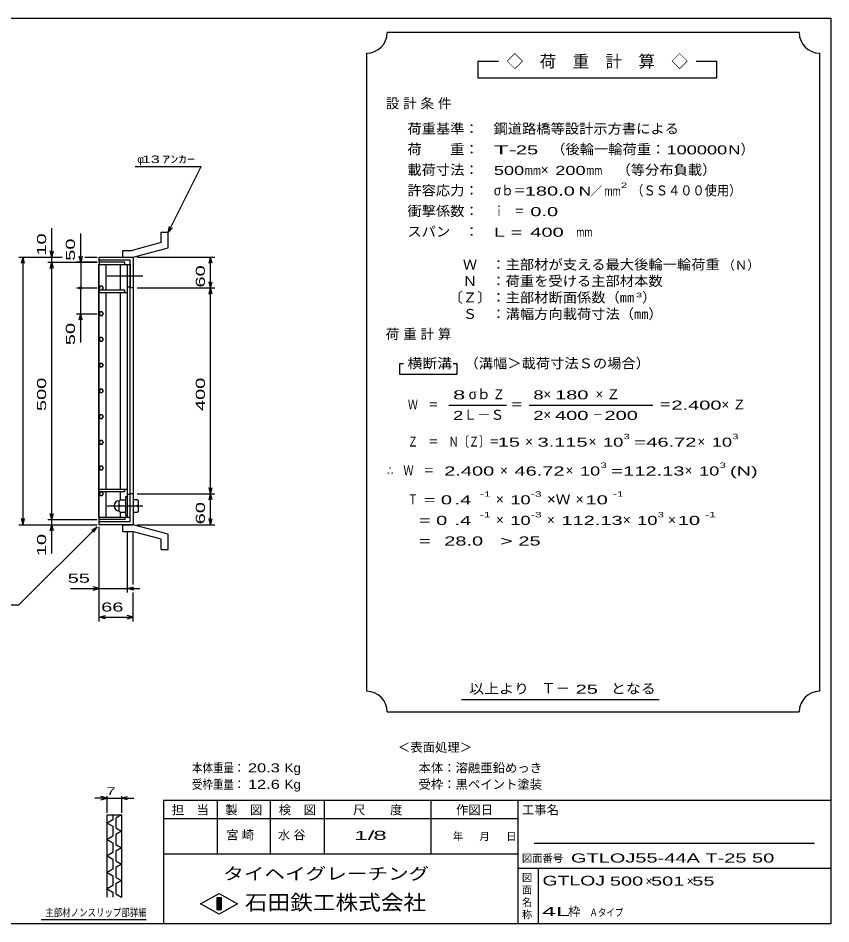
# Model space of a CAD drawing. Units: millimetres, scale not verified. Extents: x -1456 to 1385, y -1026 to 843.
# Drawn here: x -193 to 1385, y -917 to 843 of the extents above; entities that cross this region are included whole.
import ezdxf
from ezdxf.enums import TextEntityAlignment as Align

# ---------------------------------------------------------------- set-up
doc = ezdxf.new("R2010")
doc.units = ezdxf.units.MM
doc.header["$LTSCALE"] = 8
doc.linetypes.add('CHAIN', pattern=[18.5, 12, -1.5, 3.5, -1.5])
for name, color, linetype, lineweight in [('0_2', 150, 'Continuous', 25), ('16', 3, 'Continuous', 25), ('19', 6, 'Continuous', 25), ('22', 4, 'Continuous', 25), ('24', 2, 'Continuous', 25), ('32', 4, 'Continuous', 25)]:
    doc.layers.add(name, color=color, linetype=linetype, lineweight=lineweight)
doc.styles.add('ベクトル', font='')
doc.styles.get('ベクトル').set_extended_font_data('ベクトル')

msp = doc.modelspace()

# ---------------------------------------------------------------- linework, layer by layer
at = {"layer": '0_2'}
for p, q in [((-1383.2, 842.8), (1384.8, 842.8)), ((1384.8, 842.8), (1384.8, -917.2)), ((1384.8, -677.2), (88.8, -677.2)), ((88.8, -677.2), (88.8, -917.2)), ((192.8, -677.2), (192.8, -781.2)), ((296.8, -781.2), (296.8, -677.2)), ((400.8, -677.2), (400.8, -781.2)), ((608.8, -781.2), (608.8, -677.2)), ((776.8, -677.2), (776.8, -917.2)), ((776.8, -713.2), (88.8, -713.2)), ((1352.8, -761.2), (808.8, -761.2)), ((88.8, -781.2), (776.8, -781.2)), ((776.8, -809.2), (1384.8, -809.2)), ((816.8, -917.2), (816.8, -809.2)), ((160.8, -878), (196.8, -858)), ((196.8, -858), (232.8, -878)), ((196.8, -898), (160.8, -878)), ((192.8, -866), (200.8, -866)), ((192.8, -890), (192.8, -866)), ((192.8, -866), (194.4, -866)), ((194.4, -866), (194.4, -890)), ((196, -890), (196, -866)), ((196, -866), (197.6, -866)), ((232.8, -878), (196.8, -898)), ((197.6, -866), (197.6, -890)), ((199.2, -890), (199.2, -866)), ((199.2, -866), (200.8, -866)), ((200.8, -866), (200.8, -890)), ((200.8, -866), (200.8, -890)), ((200.8, -890), (192.8, -890)), ((194.4, -890), (196, -890)), ((197.6, -890), (199.2, -890)), ((1384.8, -917.2), (-1383.2, -917.2))]:
    msp.add_line(p, q, dxfattribs=at)
at = {"layer": '16'}
for p, q in [((-36.7, -127), (-36.7, 364)), ((-36.7, 364), (-36, 364)), ((14, 368.5), (-36, 368.5)), ((-36, 368.5), (-36, 364)), ((-36, 364), (14, 364)), ((-36, -127), (-36, 364)), ((-36, 364), (19, 364)), ((-22.5, 314), (-22.5, 364)), ((5.5, 314), (5.5, 364)), ((14, 364), (14, 368.5)), ((19, -127), (19, 364)), ((19, 364), (24, 364)), ((24, 364), (24, 320)), ((-34.024, 321.95), (-36, 318.472)), ((-36, 318.472), (-33.976, 315.022)), ((-30.024, 321.978), (-34.024, 321.95)), ((-28, 318.5), (-30.024, 321.978)), ((-29.976, 315.05), (-28, 318.528)), ((24, 320), (19, 320)), ((-36, 314), (-36, 309.5)), ((14, 314), (-36, 314)), ((-36, 309.5), (19, 309.5)), ((-33.976, 315.022), (-29.976, 315.05)), ((-22.5, -72.5), (-22.5, 309.5)), ((5.5, -72.5), (5.5, 309.5)), ((14, 309.5), (14, 314)), ((-34.024, 271.95), (-36, 268.472)), ((-36, 268.472), (-33.976, 265.022)), ((-30.024, 271.978), (-34.024, 271.95)), ((-33.976, 265.022), (-29.976, 265.05)), ((-28, 268.5), (-30.024, 271.978)), ((-29.976, 265.05), (-28, 268.528)), ((-34.024, 221.95), (-36, 218.472)), ((-36, 218.472), (-33.976, 215.022)), ((-30.024, 221.978), (-34.024, 221.95)), ((-33.976, 215.022), (-29.976, 215.05)), ((-28, 218.5), (-30.024, 221.978)), ((-29.976, 215.05), (-28, 218.528)), ((-34.024, 171.95), (-36, 168.472)), ((-36, 168.472), (-33.976, 165.022)), ((-30.024, 171.978), (-34.024, 171.95)), ((-33.976, 165.022), (-29.976, 165.05)), ((-28, 168.5), (-30.024, 171.978)), ((-29.976, 165.05), (-28, 168.528)), ((-34.024, 121.95), (-36, 118.472)), ((-36, 118.472), (-33.976, 115.022)), ((-30.024, 121.978), (-34.024, 121.95)), ((-33.976, 115.022), (-29.976, 115.05)), ((-28, 118.5), (-30.024, 121.978)), ((-29.976, 115.05), (-28, 118.528)), ((-34.024, 71.95), (-36, 68.472)), ((-30.024, 71.978), (-34.024, 71.95)), ((-28, 68.5), (-30.024, 71.978)), ((-36, 68.472), (-33.976, 65.022)), ((-33.976, 65.022), (-29.976, 65.05)), ((-29.976, 65.05), (-28, 68.528)), ((-34.024, 21.95), (-36, 18.472)), ((-36, 18.472), (-33.976, 15.022)), ((-30.024, 21.978), (-34.024, 21.95)), ((-28, 18.5), (-30.024, 21.978)), ((-29.976, 15.05), (-28, 18.528)), ((-33.976, 15.022), (-29.976, 15.05)), ((-34.024, -28.05), (-36, -31.528)), ((-36, -31.528), (-33.976, -34.978)), ((-30.024, -28.022), (-34.024, -28.05)), ((-33.976, -34.978), (-29.976, -34.95)), ((-28, -31.5), (-30.024, -28.022)), ((-29.976, -34.95), (-28, -31.472)), ((-36, -77), (-36, -72.5)), ((-36, -72.5), (19, -72.5)), ((-36, -77), (14, -77)), ((-34.024, -78.05), (-36, -81.528)), ((-36, -81.528), (-33.976, -84.978)), ((-30.024, -78.022), (-34.024, -78.05)), ((-33.976, -84.978), (-29.976, -84.95)), ((-28, -81.5), (-30.024, -78.022)), ((-29.976, -84.95), (-28, -81.472)), ((-22.5, -127), (-22.5, -77)), ((5.5, -92), (5.5, -77)), ((14, -77), (14, -72.5)), ((16, -123.5), (16, -86.5)), ((16, -86.5), (19, -86.5)), ((24, -83), (19, -83)), ((19, -123.5), (19, -86.5)), ((24, -127), (24, -83)), ((3, -95), (5, -93)), ((3, -115), (3, -95)), ((5, -105), (3, -103)), ((5, -105), (3, -107)), ((5, -93), (14, -93)), ((5, -105), (14, -105)), ((16, -95), (14, -93)), ((14, -105), (16, -103)), ((16, -107), (14, -105)), ((3, -115), (5, -117)), ((5, -117), (14, -117)), ((5.5, -127), (5.5, -118)), ((14, -117), (16, -115)), ((-36.7, -127), (-36, -127)), ((-36, -127), (14, -127)), ((-36, -131.5), (-36, -127)), ((-36, -127), (19, -127)), ((14, -131.5), (-36, -131.5)), ((14, -127), (14, -131.5)), ((16, -123.5), (19, -123.5)), ((19, -127), (24, -127))]:
    msp.add_line(p, q, dxfattribs=at)
at = {"layer": '16', "linetype": 'CHAIN'}
for p, q in [((-20.6, 342), (48.4, 342)), ((-20.6, -105), (48.4, -105))]:
    msp.add_line(p, q, dxfattribs=at)
at = {"layer": '16'}
msp.add_arc((3, -105), 10, 90, 270, dxfattribs=at)
at = {"layer": '19'}
for p, q in [((84.61, 426.62), (97.61, 426.62)), ((84.61, 406.6), (84.61, 426.62)), ((97.61, 396.62), (97.61, 426.62)), ((84.61, 406.6), (28.28, 391.51)), ((9.99, 391.51), (28.28, 391.51)), ((9.99, 378.51), (9.99, 391.51)), ((30, 378.5), (97.61, 396.62)), ((-36, 368.5), (-36, 378.5)), ((-36, 378.5), (30, 378.5)), ((24, 372.5), (-36, 372.5)), ((10, 378.5), (30, 378.5)), ((24, -135.5), (24, 372.5)), ((30, 378.5), (30, -141.5)), ((30, 318.5), (24, 318.5)), ((30, -81.5), (24, -81.5)), ((38, -93), (30, -93)), ((30, -93), (30, -117)), ((30, -105), (38, -105)), ((40, -95), (38, -93)), ((40, -103), (38, -105)), ((38, -105), (40, -107)), ((40, -115), (40, -95)), ((30, -117), (38, -117)), ((38, -117), (40, -115)), ((-36, -141.5), (-36, -131.5)), ((-36, -135.5), (24, -135.5)), ((30, -141.5), (-36, -141.5)), ((9.99, -154.51), (9.99, -141.51)), ((9.99, -154.51), (28.28, -154.51)), ((10, -141.5), (30, -141.5)), ((84.61, -169.6), (28.28, -154.51)), ((97.61, -159.62), (30, -141.5)), ((84.61, -189.62), (84.61, -169.6)), ((97.61, -189.62), (97.61, -159.62)), ((84.61, -189.62), (97.61, -189.62))]:
    msp.add_line(p, q, dxfattribs=at)
at = {"layer": '22'}
for p, q in [((34, 554.5), (162, 554.5)), ((98, 426.5), (162, 554.5)), ((-128, 378.5), (-128, 434.5)), ((-72, 368.5), (-72, 424.5)), ((98, 426.5), (100.4, 438.18)), ((98, 426.5), (106, 435.3)), ((-128, 378.5), (-131.2, 390.5)), ((-128, 378.5), (-124.8, 390.5)), ((-192, 378.5), (-108, 378.5)), ((-187.2, 366.5), (-184, 378.5)), ((-180.8, 366.5), (-184, 378.5)), ((-184, -141.5), (-184, 378.5)), ((-136, 378.5), (-108, 378.5)), ((-128, 368.5), (-128, 378.5)), ((-72, 368.5), (-75.2, 380.5)), ((-68.8, 380.5), (-72, 368.5)), ((-64, 378.5), (-40, 378.5)), ((-64, 378.5), (-40, 378.5)), ((38, 378.5), (188.4, 378.5)), ((177.2, 366.5), (180.4, 378.5)), ((183.6, 366.5), (180.4, 378.5)), ((180.4, 318.5), (180.4, 378.5)), ((-136, 368.5), (-40, 368.5)), ((-131.2, 356.5), (-128, 368.5)), ((-124.8, 356.5), (-128, 368.5)), ((-128, -131.5), (-128, 368.5)), ((-40, 368.5), (-80, 368.5)), ((-72, 368.5), (-72, 318.5)), ((-80, 318.5), (-40, 318.5)), ((-72, 268.5), (-72, 318.5)), ((38, 318.5), (188.4, 318.5)), ((180.4, 318.5), (177.2, 330.5)), ((177.2, 306.5), (180.4, 318.5)), ((180.4, 318.5), (183.6, 330.5)), ((183.6, 306.5), (180.4, 318.5)), ((180.4, -81.5), (180.4, 318.5)), ((-80, 268.5), (-40, 268.5)), ((-75.2, 256.5), (-72, 268.5)), ((-68.8, 256.5), (-72, 268.5)), ((-72, 212.5), (-72, 268.5)), ((180.4, -81.5), (177.2, -69.5)), ((180.4, -81.5), (183.6, -69.5)), ((38, -81.5), (188.4, -81.5)), ((177.2, -93.5), (180.4, -81.5)), ((183.6, -93.5), (180.4, -81.5)), ((180.4, -141.5), (180.4, -81.5)), ((-128, -131.5), (-131.2, -119.5)), ((-128, -131.5), (-124.8, -119.5)), ((-184, -141.5), (-187.2, -129.5)), ((-184, -141.5), (-180.8, -129.5)), ((-136, -131.5), (-40, -131.5)), ((-128, -141.5), (-128, -131.5)), ((180.4, -141.5), (177.2, -129.5)), ((180.4, -141.5), (183.6, -129.5)), ((-192, -141.5), (-40, -141.5)), ((-192, -297.5), (-40, -145.5)), ((-136, -141.5), (-40, -141.5)), ((-131.2, -153.5), (-128, -141.5)), ((-124.8, -153.5), (-128, -141.5)), ((-128, -197.5), (-128, -141.5)), ((-50.4, -151.9), (-40, -145.5)), ((-46.4, -155.9), (-40, -145.5)), ((-36, -273.5), (-36, -145.5)), ((-36, -329.5), (-36, -145.5)), ((19, -273.5), (19, -156.904)), ((30, -257.5), (30, -156.904)), ((38, -141.5), (188.4, -141.5)), ((-36, -265.5), (-48, -262.3)), ((19, -265.5), (31, -262.3)), ((-92, -265.5), (-36, -265.5)), ((-48, -268.7), (-36, -265.5)), ((-36, -265.5), (19, -265.5)), ((31, -268.7), (19, -265.5)), ((19, -265.5), (43, -265.5)), ((30, -329.5), (30, -273.5)), ((-352, -297.5), (-192, -297.5)), ((-36, -321.5), (-24, -318.3)), ((-24, -324.7), (-36, -321.5)), ((-36, -321.5), (30, -321.5)), ((30, -321.5), (18, -318.3)), ((18, -324.7), (30, -321.5))]:
    msp.add_line(p, q, dxfattribs=at)
msp.add_circle((-72, 318.5), 2.4, dxfattribs=at)
at = {"layer": '24', "color": 4}
for p, q in [((1323.2, 814.8), (523.2, 814.8)), ((483.2, 774.8), (483.2, -465.2)), ((1363.2, -465.2), (1363.2, 774.8)), ((739.2, 758.8), (699.2, 758.8)), ((699.2, 758.8), (699.2, 726.8)), ((1163.2, 758.8), (1123.2, 758.8)), ((1163.2, 726.8), (1163.2, 758.8)), ((699.2, 726.8), (1163.2, 726.8)), ((555.2, 170.8), (547.2, 170.8)), ((547.2, 170.8), (547.2, 150.8)), ((659.2, 170.8), (651.2, 170.8)), ((659.2, 150.8), (659.2, 170.8)), ((547.2, 150.8), (659.2, 150.8)), ((643.2, 90.8), (755.2, 90.8)), ((799.2, 90.8), (1039.2, 90.8)), ((667.2, -481.2), (1051.2, -481.2)), ((523.2, -505.2), (1323.2, -505.2))]:
    msp.add_line(p, q, dxfattribs=at)
for centre, start, end in [((483.2, 814.8), 270, 0), ((1363.2, 814.8), 180, 270), ((483.2, -505.2), 0, 90), ((1363.2, -505.2), 90, 180)]:
    msp.add_arc(centre, 40, start, end, dxfattribs=at)
at = {"layer": '32'}
for p, q in [((-20.8, -673.2), (-44.8, -673.2)), ((-20.8, -673.2), (-32.8, -670)), ((-32.8, -676.4), (-20.8, -673.2)), ((-20.8, -701.2), (-20.8, -669.2)), ((-20.8, -673.2), (7.2, -673.2)), ((7.2, -669.2), (7.2, -701.2)), ((7.2, -673.2), (19.2, -670)), ((19.2, -676.4), (7.2, -673.2)), ((7.2, -673.2), (31.2, -673.2)), ((-20.8, -705.2), (7.2, -705.2)), ((-20.8, -865.2), (-20.8, -705.2)), ((-9.6, -714.8), (-20.8, -721.2)), ((-20.8, -721.2), (-9.6, -727.6)), ((-9.6, -705.2), (-9.6, -714.8)), ((7.2, -705.2), (-4, -711.6)), ((-4, -711.6), (-4, -730.8)), ((7.2, -705.2), (7.2, -865.2)), ((-9.6, -727.6), (-9.6, -746.8)), ((-4, -730.8), (7.2, -737.2)), ((7.2, -737.2), (-4, -743.6)), ((-9.6, -746.8), (-20.8, -753.2)), ((-20.8, -753.2), (-9.6, -759.6)), ((-4, -743.6), (-4, -762.8)), ((-9.6, -759.6), (-9.6, -778.8)), ((-4, -762.8), (7.2, -769.2)), ((7.2, -769.2), (-4, -775.6)), ((-9.6, -778.8), (-20.8, -785.2)), ((-20.8, -785.2), (-9.6, -791.6)), ((-9.6, -791.6), (-9.6, -810.8)), ((-4, -775.6), (-4, -794.8)), ((-4, -794.8), (7.2, -801.2)), ((7.2, -801.2), (-4, -807.6)), ((-4, -807.6), (-4, -826.8)), ((-9.6, -810.8), (-20.8, -817.2)), ((-20.8, -817.2), (-9.6, -823.6)), ((-9.6, -823.6), (-9.6, -842.8)), ((-4, -826.8), (7.2, -833.2)), ((-9.6, -842.8), (-20.8, -849.2)), ((7.2, -833.2), (-4, -839.6)), ((-4, -839.6), (-4, -858.8)), ((-20.8, -849.2), (-9.6, -855.6)), ((-9.6, -855.6), (-9.6, -865.2)), ((-4, -858.8), (7.2, -865.2)), ((55.2, -909.2), (-148.8, -909.2))]:
    msp.add_line(p, q, dxfattribs=at)

# ---------------------------------------------------------------- texts
at = {"layer": '0_2', "style": 'ベクトル'}
for s, height, p in [('担\u3000当', 17.6, (104.8, -695.6)), ('製\u3000図', 17.6, (208.8, -695.6)), ('検\u3000図', 17.6, (312.8, -695.6)), ('尺\u3000\u3000度', 17.6, (456.8, -695.6)), ('作図日', 17.6, (656.8, -695.6)), ('工事名', 17.6, (784.8, -695.6)), ('年', 14.66, (650.4, -747.2)), ('月', 14.66, (702.4, -747.2)), ('日', 14.66, (754.4, -747.2)), ('図面番号', 14.66, (784.8, -789.6)), ('図', 14.66, (784.8, -827.2)), ('面', 14.66, (784.8, -851.2)), ('名', 14.66, (784.8, -875.2)), ('称', 14.66, (784.8, -899.2))]:
    msp.add_text(s, height=height, dxfattribs=at).set_placement(p, align=Align.MIDDLE_LEFT)
at = {"layer": '0_2', "color": 222, "style": 'ベクトル'}
for s, height, width, p in [('タイヘイグレーチング', 23.46, 1.25, (204.8, -819.6)), ('石田鉄工株式会社', 29.33, 1.1, (246.8, -875.6))]:
    msp.add_text(s, height=height, dxfattribs=dict(at, width=width)).set_placement(p, align=Align.MIDDLE_LEFT)
at = {"layer": '22', "color": 2, "style": 'ベクトル'}
for s, height, p in [('φ', 14.66, (38, 568.5)), ('＜表面処理＞', 17.6, (544, -574)), ('本体：', 17.6, (584, -614)), ('溶融亜鉛めっき', 17.6, (656, -614)), ('受枠：', 17.6, (584, -646)), ('黒ペイント塗装', 17.6, (656, -646)), ('×', 17.6, (1024.8, -834)), ('×', 17.6, (1104.8, -834)), ('枠', 17.6, (874.4, -893.2))]:
    msp.add_text(s, height=height, dxfattribs=at).set_placement(p, align=Align.MIDDLE_LEFT)
for s, height, width, p in [(' 13 ', 14.66, 1.6, (38, 568.5)), ('ｱﾝｶｰ', 14.66, 1.6, (86, 568.5)), (' 55 ', 17.6, 1.65, (-108, -245.5)), (' 66 ', 17.6, 1.65, (-43, -301.5)), ('本体重量：', 17.6, 0.85, (144, -614)), (' 20.3', 17.6, 1.35, (244, -614)), ('Kg', 17.6, 1.1, (324, -614)), ('受枠重量：', 17.6, 0.85, (144, -646)), (' 12.6', 17.6, 1.35, (244, -646)), ('Kg', 17.6, 1.1, (324, -646)), ('1/', 17.6, 2, (459.2, -745.2)), (' 8 ', 17.6, 2, (483.2, -745.2)), ('GTLOJ55-44A T-25 50            ', 17.6, 1.65, (880, -789.2)), ('GTLOJ', 18.77, 1.5, (824.8, -833.2)), (' 500 ', 17.6, 1.65, (944.8, -834)), (' 501 ', 17.6, 1.65, (1024.8, -834)), (' 55 ', 17.6, 1.65, (1104.8, -834)), ('4L', 17.6, 2.05, (824, -893.2)), ('Ａタイプ', 14.66, 0.8, (916, -895.2))]:
    msp.add_text(s, height=height, dxfattribs=dict(at, width=width)).set_placement(p, align=Align.MIDDLE_LEFT)
at = {"layer": '22', "color": 2, "style": 'ベクトル', "width": 1.65}
for s, p in [(' 10 ', (-148, 370.5)), (' 50 ', (-92, 360.5)), (' 60 ', (160.4, 308.5)), (' 50 ', (-92, 196.5)), (' 500 ', (-148, 68.5)), (' 400 ', (160.4, 68.5)), (' 60 ', (160.4, -151.5)), (' 10 ', (-148, -213.5))]:
    msp.add_text(s, height=17.6, rotation=90, dxfattribs=at).set_placement(p, align=Align.MIDDLE_LEFT)
at = {"layer": '22', "color": 2, "char_height": 17.6, "attachment_point": 4, "style": 'ベクトル'}
for s, insert in [('\\T1.25;宮崎\u3000', (210.8, -745.2)), ('\\T1.25;水谷\u3000', (310.8, -745.2))]:
    msp.add_mtext(s, dxfattribs=dict(at, insert=insert))
at = {"layer": '24', "style": 'ベクトル'}
for s, height, p in [('◇\u3000荷\u3000重\u3000計\u3000算\u3000◇', 23.46, (755.2, 758.8)), ('）', 19.35, (1209.6, 588)), ('×', 19.35, (821.6, 548)), ('／', 17.6, (917.2, 506.8)), ('（Ｎ）', 17.6, (1174.4, 362.8)), ('）', 19.35, (1018.4, 300)), ('σｂ', 19.35, (681.6, 112)), ('×', 19.35, (826.4, 112)), ('Ｌ－Ｓ', 19.35, (671.2, 72)), ('×', 19.35, (826.4, 72)), ('×', 19.35, (791.2, 20)), ('×', 19.35, (914.4, 20)), ('×', 19.35, (1125.6, 20)), ('×', 19.35, (742.4, -36)), ('×', 19.35, (869.6, -36)), ('×', 19.35, (1100.8, -36)), ('×', 19.35, (734.4, -92)), ('×', 19.35, (889.6, -92)), ('×', 19.35, (734.4, -132)), ('×', 19.35, (833.6, -132)), ('×', 19.35, (980.8, -132)), ('×', 19.35, (1068.8, -132)), ('Ｔ－', 20.53, (822.4, -459.2))]:
    msp.add_text(s, height=height, dxfattribs=at).set_placement(p, align=Align.MIDDLE_LEFT)
for s, height, width, p in [('荷重基準：\u3000', 19.35, 1.05, (562.4, 628)), ('鋼道路橋等設計示方書による', 19.35, 1.05, (729.6, 628)), ('荷\u3000\u3000重：\u3000', 19.35, 1.05, (562.4, 588)), ('（後輪一輪荷重：', 19.35, 1.05, (841.6, 588)), ('T-', 17.6, 2, (730.4, 586.8)), (' 25 ', 17.6, 1.65, (762.4, 586.8)), ('100000', 17.6, 1.5, (1065.6, 586.8)), ('N', 17.6, 1.4, (1185.6, 586.8)), ('載荷寸法：\u3000', 19.35, 1.05, (562.4, 548)), ('500', 17.6, 1.5, (730.4, 546.8)), ('mm', 17.6, 0.8, (790.4, 546.8)), ('200', 17.6, 1.5, (849.6, 546.8)), ('mm', 17.6, 0.8, (909.6, 546.8)), ('\u3000（等分布負載）', 19.35, 1.05, (940.8, 548)), ('許容応力：\u3000', 19.35, 1.05, (562.4, 508)), ('σｂ＝', 19.35, 0.9, (730.4, 508)), ('180.0', 17.6, 1.65, (790.4, 506.8)), ('N', 17.6, 1.4, (895.2, 506.8)), ('mm', 17.6, 0.8, (945.2, 506.8)), ('2', 10.56, 1.5, (977.2, 518)), ('（ＳＳ４００使用）', 19.35, 0.9, (997.2, 508)), ('衝撃係数：\u3000', 19.35, 1.05, (562.4, 468)), ('ｉ\u3000＝', 19.35, 0.75, (730.4, 468)), (' 0.0', 17.6, 1.65, (790.4, 466.8)), ('スパン\u3000：\u3000', 19.35, 1.05, (562.4, 428)), ('L =', 17.6, 1.65, (730.4, 426.8)), (' 400 ', 17.6, 1.65, (790.4, 426.8)), ('mm', 17.6, 0.8, (890.4, 426.8)), ('\u3000Ｗ\u3000：主部材が支える最大後輪一輪荷重', 19.35, 1.05, (642.4, 364)), ('\u3000Ｎ\u3000：荷重を受ける主部材本数', 19.35, 1.05, (642.4, 332)), ('〔Ｚ〕：主部材断面係数（㎜', 19.35, 1.05, (642.4, 300)), ('3', 8.798, 1.8, (1006.4, 304.8)), ('\u3000Ｓ\u3000：溝幅方向載荷寸法（㎜）', 19.35, 1.05, (642.4, 268)), ('横断溝', 19.35, 1.1, (562.4, 172)), ('\u3000（溝幅＞載荷寸法Ｓの場合）', 19.35, 1.05, (645.6, 172)), ('8', 17.6, 1.8, (651.2, 110.8)), ('Ｚ', 19.35, 0.9, (728, 112)), ('8', 17.6, 1.5, (807.2, 110.8)), (' 180 ', 17.6, 1.65, (838.4, 110.8)), ('Ｗ\u3000＝', 19.35, 0.75, (563.2, 92)), ('＝', 19.35, 0.9, (763.2, 92)), ('＝', 19.35, 0.9, (1051.2, 92)), ('2.400', 17.6, 1.65, (1075.2, 90.8)), ('2', 17.6, 1.5, (651.2, 70.8)), ('2', 17.6, 1.5, (807.2, 70.8)), (' 400 ', 17.6, 1.65, (838.4, 70.8)), ('－', 19.35, 0.75, (922.4, 72)), (' 200 ', 17.6, 1.65, (934.4, 70.8)), ('3', 10.56, 1.5, (982.4, 30)), ('3', 10.56, 1.5, (1193.6, 30)), ('Ｚ\u3000＝\u3000Ｎ〔Ｚ〕＝', 19.35, 0.75, (563.2, 20)), (' 15 ', 17.6, 1.65, (727.2, 18.8)), ('3.115', 17.6, 1.65, (815.2, 18.8)), ('10', 17.6, 1.5, (942.4, 18.8)), ('=', 17.6, 1.7, (1002.4, 18.8)), ('46.72', 17.6, 1.65, (1026.4, 18.8)), ('10', 17.6, 1.5, (1153.6, 18.8)), ('∴\u3000Ｗ\u3000＝', 19.35, 0.75, (523.2, -36)), (' 2.400', 17.6, 1.65, (623.2, -37.2)), ('46.72', 17.6, 1.65, (770.4, -37.2)), ('10', 17.6, 1.5, (897.6, -37.2)), ('3', 10.56, 1.5, (937.6, -26)), ('=', 17.6, 1.7, (957.6, -37.2)), ('112.13', 17.6, 1.65, (981.6, -37.2)), ('10', 17.6, 1.5, (1128.8, -37.2)), ('3', 10.56, 1.5, (1168.8, -26)), ('(N)', 17.6, 1.65, (1188.8, -37.2)), ('Ｔ', 19.35, 0.75, (563.2, -92)), (' = 0', 17.6, 1.65, (583.2, -93.2)), (' .4 ', 17.6, 1.65, (643.2, -93.2)), ('-1', 10.56, 1.65, (703.2, -82)), ('10', 17.6, 1.5, (762.4, -93.2)), ('-3', 10.56, 1.65, (802.4, -82)), ('×Ｗ', 19.35, 1.1, (833.6, -92)), (' 10 ', 17.6, 1.65, (897.6, -93.2)), ('-1', 10.56, 1.65, (961.6, -82)), ('-1', 10.56, 1.65, (703.2, -122)), ('-3', 10.56, 1.65, (802.4, -122)), ('3', 10.56, 1.5, (1048.8, -122)), ('-1', 10.56, 1.65, (1140.8, -122)), ('  = 0', 17.6, 1.65, (563.2, -133.2)), (' .4 ', 17.6, 1.65, (643.2, -133.2)), ('10', 17.6, 1.5, (762.4, -133.2)), ('112.13', 17.6, 1.65, (861.6, -133.2)), ('10', 17.6, 1.5, (1008.8, -133.2)), (' 10 ', 17.6, 1.65, (1076.8, -133.2)), ('  =', 17.6, 1.65, (563.2, -173.2)), (' 28.0', 17.6, 1.65, (623.2, -173.2)), ('>', 17.6, 1.7, (743.2, -173.2)), (' 25 ', 17.6, 1.65, (767.2, -173.2)), ('以上より\u3000', 19.35, 1.1, (682.4, -460)), (' 25 ', 17.6, 1.65, (878.4, -461.2)), ('となる', 19.35, 1.1, (957.6, -460))]:
    msp.add_text(s, height=height, dxfattribs=dict(at, width=width)).set_placement(p, align=Align.MIDDLE_LEFT)
at = {"layer": '24', "char_height": 19.35, "attachment_point": 4, "style": 'ベクトル'}
for s, insert in [('\\T1.28;設計条件', (520.4, 676)), ('\\T1.28;荷重計算', (520.4, 228)), ('\\T1.42;×Ｚ', (927.6, 112)), ('\\T1.42;×Ｚ', (1172.4, 92))]:
    msp.add_mtext(s, dxfattribs=dict(at, insert=insert))
at = {"layer": '32', "color": 2, "style": 'ベクトル'}
for s, width, p in [(' 7 ', 1.6, (-30.8, -659.2)), ('主部材ノンスリップ部詳細', 0.8, (-140.8, -895.2))]:
    msp.add_text(s, height=14.66, dxfattribs=dict(at, width=width)).set_placement(p, align=Align.MIDDLE_LEFT)

doc.saveas('drawing.dxf')
